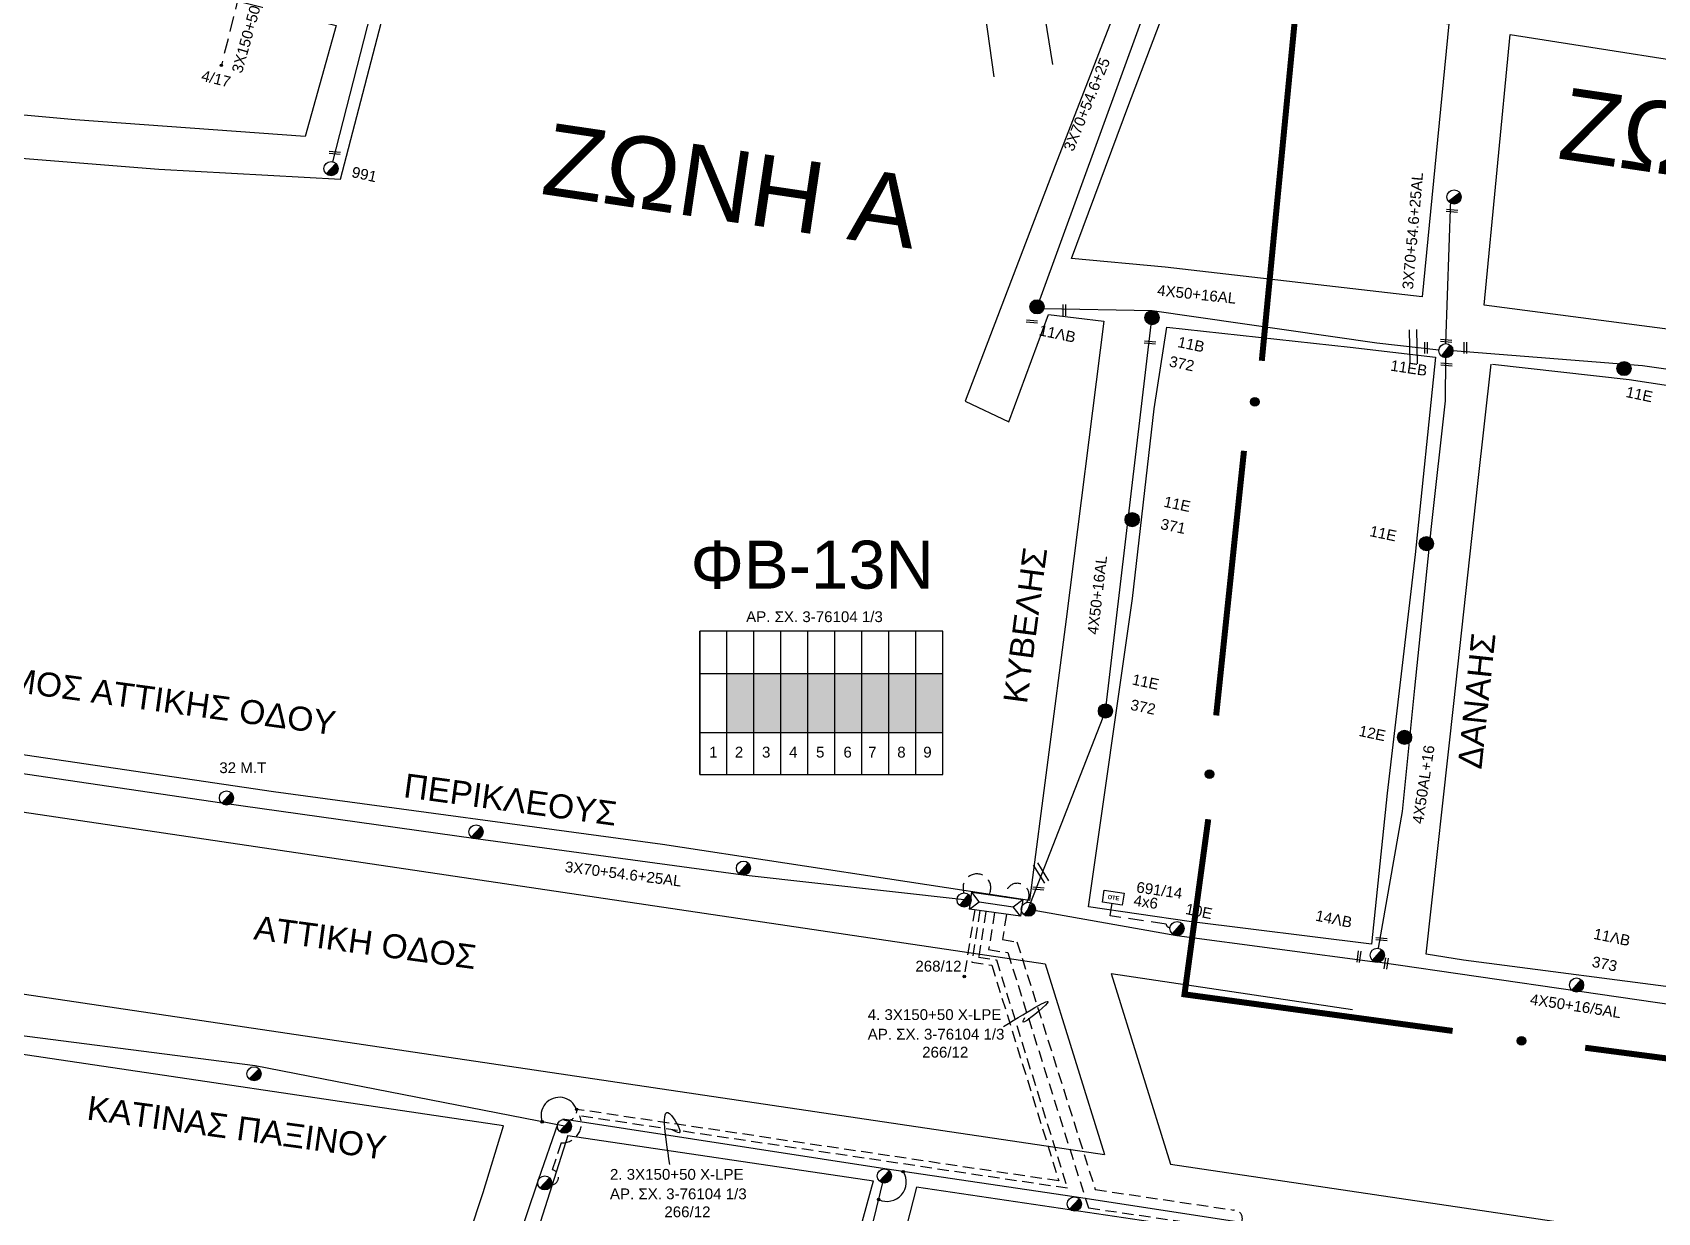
# Model space of a CAD drawing. Header units: millimetres. Extents: x 408 to 3042, y 742 to 1820.
# Drawn here: x 1846.3 to 2117.3, y 1280 to 1476.8 of the extents above; entities that cross this region are included whole.
import ezdxf
from ezdxf.enums import TextEntityAlignment as Align

# ---------------------------------------------------------------- set-up
doc = ezdxf.new("R2010")
doc.units = ezdxf.units.MM
doc.linetypes.add('DASHED', pattern=[19.05, 12.7, -6.35])
for name, color, linetype in [('Pillar OTE', 7, 'Continuous'), ('Άγνωστα', 7, 'Continuous'), ('Ασφαλειοκιβώτια Χ.Τ 9 αναχωρήσεων', 7, 'Continuous'), ('Γυμνά εναέρια ΧΤ και ΦΟΠ (3Φ)   4x50+16AL', 7, 'Continuous'), ('Επιγραφές - Σχήματα', 7, 'Continuous'), ('Καλώδια ΧΤ   3x150AL+50CU', 7, 'DASHED'), ('Καλώδια ΧΤ   3x150AL+50XLPE', 7, 'DASHED'), ('Μηχανική τομή', 7, 'Continuous'), ('Στύλος Ξύλινος', 7, 'Continuous'), ('Στύλος Ξύλινος @ 1', 7, 'Continuous'), ('Στύλος ΦΜ', 7, 'Continuous'), ('Στύλος ΦΜ @ 1', 7, 'Continuous'), ('Συνδέσεις', 7, 'Continuous'), ('Συνεστραμμένα ΧΤ   3x70+54.6+25 AL', 7, 'SYN_LINE'), ('Συνεστραμμένα ΧΤ   4x120+25 AL', 7, 'SYN_LINE'), ('Τομή', 7, 'Continuous'), ('Υποσταθμός εναέριος 2 στύλων', 7, 'Continuous'), ('Υποσταθμός πόλεως', 7, 'Continuous'), ('Υπόβαθρο ΔΕΗ', 7, 'Continuous'), ('Υπόγεια καλώδια Παροχών ΧΤ   4x6', 7, 'DASHED')]:
    doc.layers.add(name, color=color, linetype=linetype)
doc.styles.add('Annotative', font='arial.ttf')
doc.styles.add('arial', font='arial.ttf')
doc.styles.get("Standard").update_dxf_attribs({"font": 'arial.ttf'})
doc.linetypes.add('SYN_LINE', pattern='A,0.5,-0.0001,["/\\/\\/\\/",Standard,S=0.1,R=0,X=0,Y=-0.05],-0.25', length=0.7501)

# ---------------------------------------------------------------- blocks, each defined once
blk = doc.blocks.new('ΤΟΜΗ')
at = {"layer": 'Τομή', "ltscale": 40}
for p, q in [((-5.68, 0), (5.68, 0)), ((5.68, -2.33), (-5.68, -2.33))]:
    blk.add_line(p, q, dxfattribs=at)
blk = doc.blocks.new('ΜΗΧΑΝΙΚΗ ΤΟΜΗ')
at = {"layer": 'Μηχανική τομή', "ltscale": 40}
for p, q in [((-1.89, 0.78), (1.89, 0.78)), ((1.89, 0), (-1.89, 0))]:
    blk.add_line(p, q, dxfattribs=at)
blk = doc.blocks.new('ΥΠΑΡΧΩΝ ΤΣΙΜΕΝΤΕΝΙΟΣ ΣΤΥΛΟΣ')
at = {"layer": 'Στύλος ΦΜ'}
blk.add_hatch(color=7, dxfattribs=at).paths.add_polyline_path([(-1.29, -2.28, 0.574793), (2.62, 0, 0.268822), (1.3, 2.27)])
at = {"layer": 'Στύλος ΦΜ', "color": 7}
blk.add_line((-1.29, -2.28), (1.3, 2.27), dxfattribs=at)
blk.add_circle((0, 0), 2.62, dxfattribs=at)
at = {"layer": 'Στύλος ΦΜ', "flags": 4}
for tag, p in [('ΑΡΙΘΜΟΣ', (-4.68, 8.05)), ('ΤΥΠΟΣ', (-4.91, 3.03))]:
    blk.add_attdef(tag, p, '', height=4, dxfattribs=at)
blk = doc.blocks.new('ΥΠΑΡΧΩΝ ΞΥΛΙΝΟΣ ΣΤΥΛΟΣ')
at = {"layer": 'Στύλος Ξύλινος'}
h = blk.add_hatch(color=7, dxfattribs=at)
h.paths.add_polyline_path([(-2.62, 0, 0.270008), (-1.29, -2.28), (1.3, 2.27, 0.576266)])
h.paths.add_polyline_path([(-1.29, -2.28, 0.574793), (2.62, 0, 0.268822), (1.3, 2.27)])
at = {"layer": 'Στύλος Ξύλινος', "color": 7}
blk.add_line((-1.29, -2.28), (1.3, 2.27), dxfattribs=at)
blk.add_circle((0, 0), 2.62, dxfattribs=at)
at = {"layer": 'Στύλος Ξύλινος', "flags": 4}
for tag, p in [('ΑΡΙΘΜΟΣ', (-4.91, 8.6)), ('ΤΥΠΟΣ', (-4.85, 3.39))]:
    blk.add_attdef(tag, p, '', height=4, dxfattribs=at)
blk = doc.blocks.new('ΑΣΦΑΛΕΙΟΚΙΒΩΤΙΟ ΥΠΟΣΤΑΘΜΟΥ 9 ΑΝΑΧΩΡΗΣΕΩΝ')
at = {"layer": 'Ασφαλειοκιβώτια Χ.Τ 9 αναχωρήσεων', "ltscale": 40}
for p, q in [((-23.8, 40.36), (24.02, 40.36)), ((-9.72, 40.36), (-9.72, -40.64)), ((9.94, 40.36), (9.94, -40.64)), ((-23.8, 31.36), (24.02, 31.36)), ((-23.8, 22.36), (24.02, 22.36)), ((-23.8, 13.36), (24.02, 13.36)), ((-23.8, 4.36), (24.02, 4.36)), ((-23.8, -4.64), (24.02, -4.64)), ((-23.8, -13.64), (24.02, -13.64)), ((-23.8, -22.64), (24.02, -22.64)), ((-23.8, -31.64), (24.02, -31.64))]:
    blk.add_line(p, q, dxfattribs=at)
at = {"layer": 'Ασφαλειοκιβώτια Χ.Τ 9 αναχωρήσεων'}
blk.add_lwpolyline([(-23.8, -40.64), (24.02, -40.64), (24.02, 40.36), (-23.8, 40.36)], close=True, dxfattribs=at)
for s, p in [('1', (-18.12, 37.3)), ('2', (-18.12, 28.73)), ('3', (-18.12, 19.66)), ('4', (-18.12, 10.64)), ('5', (-18.12, 1.63)), ('6', (-18.12, -7.51)), ('7', (-18.12, -15.75)), ('8', (-18.12, -25.44)), ('9', (-18.12, -34.13))]:
    blk.add_text(s, height=3.6, rotation=270, dxfattribs=at).set_placement(p)
at = {"layer": 'Ασφαλειοκιβώτια Χ.Τ 9 αναχωρήσεων', "ltscale": 40}
for tag, height, p in [('ΟΝΟΜΑ', 5, (-0.16, 44.31)), ('ΚΕΙΜΕΝΟ 1', 2, (17.06, 35.59)), ('ΚΕΙΜΕΝΟ 2', 2, (17.06, 26.88)), ('ΚΕΙΜΕΝΟ 3', 2, (17.06, 17.69)), ('ΚΕΙΜΕΝΟ 4', 2, (17.06, 8.71)), ('ΚΕΙΜΕΝΟ 5', 2, (17.06, -0.13)), ('ΚΕΙΜΕΝΟ 6', 2, (17.06, -9.05)), ('ΚΕΙΜΕΝΟ 7', 2, (17.06, -18.13)), ('ΚΕΙΜΕΝΟ 8', 2, (17.06, -26.85)), ('ΚΕΙΜΕΝΟ 9', 2, (17.06, -35.99)), ('ΣΧ', 2, (-0.1, -42.64))]:
    blk.add_attdef(tag, text='', height=height, dxfattribs=at).set_placement(p, align=Align.MIDDLE_CENTER)
blk = doc.blocks.new('ΥΠΟΣΤΑΘΜΟΣ ΕΝΑΕΡΙΟΣ ΕΠΙ 2 ΣΤΥΛΩΝ')
at = {"layer": 'Υποσταθμός εναέριος 2 στύλων', "linetype": 'Continuous'}
for points in [[(-11.97, -2.11, 0.574793), (-8.45, -0.07, 0.268822), (-9.64, 1.98)], [(9.68, -2.15, 0.574793), (13.19, -0.1, 0.268822), (12.01, 1.95)]]:
    blk.add_hatch(color=256, dxfattribs=at).paths.add_polyline_path(points)
for p, q in [((-11.97, -2.11), (-9.64, 1.98)), ((9.68, -2.15), (12.01, 1.95))]:
    blk.add_line(p, q, dxfattribs=at)
for centre in [(-10.81, -0.07), (10.84, -0.1)]:
    blk.add_circle(centre, 2.36, dxfattribs=at)
at = {"layer": 'Υποσταθμός πόλεως', "linetype": 'Continuous', "ltscale": 40}
blk.add_lwpolyline([(-8.57, 2.82), (8.57, 2.82), (8.57, -2.82), (-8.57, -2.82)], close=True, dxfattribs=at)
for points in [[(-5.75, 0), (-8.57, 2.82)], [(-8.57, -2.82), (-5.75, 0)], [(-5.75, 0), (5.75, 0)], [(5.75, 0), (8.57, 2.82)], [(8.57, -2.82), (5.75, 0)]]:
    blk.add_lwpolyline(points, dxfattribs=at)
at = {"layer": 'Υποσταθμός εναέριος 2 στύλων', "ltscale": 40, "flags": 1}
for tag, p in [('ΜΕΤΑΣΧΗΜΑΤΙΣΜΟΣ', (14.09, 2.51)), ('ΙΣΧΥΣ', (14.07, -0.28)), ('ΑΡΙΘΜΟΣ', (14.19, -3))]:
    blk.add_attdef(tag, p, '', height=1.8, dxfattribs=at)
blk = doc.blocks.new('_ΣΥΝΔΕΣΗ')
at = {"layer": 'Συνδέσεις', "linetype": 'SYN_LINE', "ltscale": 40}
blk.add_hatch(color=256, dxfattribs=at).paths.add_polyline_path([(0.5, -0.01, 1), (-0.5, -0.01, 1)])
at = {"layer": 'Συνδέσεις'}
blk.add_circle((0, -0.01), 0.5, dxfattribs=at)
blk = doc.blocks.new('PILLAR ΟΤΕ')
at = {"layer": 'Pillar OTE', "ltscale": 40}
blk.add_lwpolyline([(-3.31, 2.02), (3.39, 2.02), (3.39, -1.99), (-3.31, -1.99)], close=True, dxfattribs=at)
at = {"layer": 'Pillar OTE', "insert": (-1.81, 0.71), "char_height": 1.3575, "width": 109.961, "attachment_point": 1}
blk.add_mtext('{\\fArial|b1|i0|c161|p34;OTE}', dxfattribs=at)

msp = doc.modelspace()

# ---------------------------------------------------------------- hatches: boundary and pattern name
at = {"layer": 'Άγνωστα', "ltscale": 40}
for color, points in [(6, [(1966.62, 1369.91), (1962.12, 1369.91), (1962.12, 1360.08), (1966.62, 1360.08)]), (62, [(1971.12, 1369.91), (1966.62, 1369.91), (1966.62, 1360.08), (1971.12, 1360.08)]), (1, [(1975.62, 1369.91), (1971.12, 1369.91), (1971.12, 1360.08), (1975.62, 1360.08)]), (27, [(1975.62, 1360.08), (1980.12, 1360.08), (1980.12, 1369.91), (1975.62, 1369.91)])]:
    msp.add_hatch(color=color, dxfattribs=at).paths.add_polyline_path(points)
at = {"layer": 'Άγνωστα', "linetype": 'DASHED', "ltscale": 20}
h = msp.add_hatch(color=173, dxfattribs=at)
h.dxf.hatch_style = 1
h.paths.add_polyline_path([(1984.62, 1369.91), (1980.12, 1369.91), (1980.12, 1360.08), (1984.62, 1360.08)])
h = msp.add_hatch(color=30, dxfattribs=at)
h.dxf.hatch_style = 1
h.paths.add_polyline_path([(1989.12, 1369.91), (1984.62, 1369.91), (1984.62, 1360.08), (1989.12, 1360.08)])
h = msp.add_hatch(color=85, dxfattribs=at)
h.dxf.hatch_style = 1
h.paths.add_polyline_path([(1993.62, 1369.91), (1989.12, 1369.91), (1989.12, 1360.08), (1993.62, 1360.08)])
h = msp.add_hatch(color=2, dxfattribs=at)
h.dxf.hatch_style = 1
h.paths.add_polyline_path([(1998.12, 1369.91), (1993.62, 1369.91), (1993.62, 1360.08), (1998.12, 1360.08)])
at = {"layer": 'Επιγραφές - Σχήματα', "linetype": 'Continuous', "ltscale": 20}
h = msp.add_hatch(color=154, dxfattribs=at)
h.dxf.hatch_style = 1
edge = h.paths.add_edge_path()
edge.add_arc((2050.15, 1415.19), 0.708, 0, 360)
h = msp.add_hatch(color=154, dxfattribs=at)
h.dxf.hatch_style = 1
edge = h.paths.add_edge_path()
edge.add_arc((2042.6, 1353.11), 0.708, 0, 360)
h = msp.add_hatch(color=154, dxfattribs=at)
h.dxf.hatch_style = 1
edge = h.paths.add_edge_path()
edge.add_arc((2094.63, 1308.64), 0.708, 0, 360)

# ---------------------------------------------------------------- linework, layer by layer
at = {"layer": 'Άγνωστα', "color": 151}
msp.add_lwpolyline([(2083.19, 1423.73), (2114.8, 1421.22), (2165.58, 1413.95), (2193.11, 1409.86)], dxfattribs=at)
at = {"layer": 'Άγνωστα', "color": 62}
msp.add_lwpolyline([(2070.81, 1324.08), (2074.77, 1346.88), (2076.83, 1367.42), (2079.62, 1394.4), (2081.95, 1415.34), (2082.01, 1422.53)], dxfattribs=at)
at = {"layer": 'Γυμνά εναέρια ΧΤ και ΦΟΠ (3Φ)   4x50+16AL', "color": 27, "ltscale": 40}
for points in [[(2014.99, 1430.77), (2033.04, 1430.4), (2070.5, 1425), (2080.85, 1423.84)], [(2012.38, 1330.6), (2025.24, 1363.64), (2032.87, 1428.05)]]:
    msp.add_lwpolyline(points, dxfattribs=at)
at = {"layer": 'Επιγραφές - Σχήματα', "color": 154, "linetype": 'Continuous', "ltscale": 20, "const_width": 1}
for points in [[(2056.93, 1479.9), (2051.32, 1422.02)], [(2048.35, 1407.02), (2043.71, 1362.9)], [(2042.39, 1345.59), (2038.43, 1316.4), (2083.14, 1310.3)], [(2105.25, 1307.5), (2151.77, 1301.4)]]:
    msp.add_lwpolyline(points, dxfattribs=at)
at = {"layer": 'Επιγραφές - Σχήματα', "color": 154, "linetype": 'Continuous', "ltscale": 20}
for centre in [(2050.15, 1415.19), (2042.6, 1353.11), (2094.63, 1308.64)]:
    msp.add_circle(centre, 0.708, dxfattribs=at)
at = {"layer": 'Επιγραφές - Σχήματα', "color": 7, "ltscale": 20}
for centre, radius, start, end in [((1934.17, 1296.19), 3.05, 19.8217, 200.1624), ((1988.81, 1285.1), 3.22, 244.8188, 32.7954)]:
    msp.add_arc(centre, radius, start, end, dxfattribs=at)
for points in [[(2008.25, 1311.04), (2015.24, 1314.62), (2011.52, 1311.99), (2011.82, 1312.52)], [(1952.59, 1288.03), (1952.86, 1296.19), (1954.15, 1293.34), (1952.99, 1293.84)]]:
    msp.add_spline(points, degree=3, dxfattribs=at)
at = {"layer": 'Καλώδια ΧΤ   3x150AL+50XLPE', "color": 5, "linetype": 'DASHED', "ltscale": 0.2}
msp.add_lwpolyline([(1868.91, 1630.88), (1887.62, 1615.99, -0.823661), (1891.38, 1613), (1903.37, 1603.45, -0.810368), (1906.24, 1600.57), (1904.44, 1593.87), (1900.42, 1591.92), (1894.72, 1570.07, 0.758493), (1895.36, 1566.23), (1885.69, 1525.72), (1875.71, 1489.94, 0.704228), (1876.26, 1486.51), (1875.72, 1484.35), (1880.75, 1483.1), (1877.82, 1471.3)], format="xyb", dxfattribs=at)
at = {"layer": 'Καλώδια ΧΤ   3x150AL+50XLPE', "color": 85, "linetype": 'DASHED', "ltscale": 0.15}
msp.add_lwpolyline([(2005.3, 1330.22), (2004.1, 1322.6), (2007.06, 1322.13), (2018.9, 1284.07), (1937.57, 1296.12, -0.558351), (1934.45, 1291.64), (1933, 1287.16, -0.873475), (1932.87, 1284.64)], format="xyb", dxfattribs=at)
at = {"layer": 'Καλώδια ΧΤ   3x150AL+50XLPE', "color": 30, "linetype": 'DASHED', "ltscale": 0.15}
msp.add_lwpolyline([(2004.31, 1330.37), (2002.96, 1321.77), (2006.29, 1321.24), (2017.47, 1285.29), (1937.05, 1297.23, -0.636078), (1934.78, 1295.57)], format="xyb", dxfattribs=at)
at = {"layer": 'Καλώδια ΧΤ   3x150AL+50XLPE', "color": 173, "linetype": 'DASHED', "ltscale": 0.15}
msp.add_lwpolyline([(2003.44, 1330.5), (2001.69, 1319.38)], dxfattribs=at)
at = {"layer": 'Καλώδια ΧΤ   3x150AL+50XLPE', "color": 2, "linetype": 'DASHED', "ltscale": 0.15}
msp.add_lwpolyline([(2006.74, 1330.03), (2005.77, 1323.86), (2008.95, 1323.36), (2022.4, 1280.8), (2022.4, 1280.8), (2045.84, 1277.39, 0.461681), (2048.17, 1274.76), (2046.39, 1268.83, -0.451956), (2046.55, 1266.97)], format="xyb", dxfattribs=at)
at = {"layer": 'Καλώδια ΧΤ   3x150AL+50XLPE', "color": 1, "linetype": 'DASHED', "ltscale": 0.15}
msp.add_lwpolyline([(2008.72, 1329.72), (2008.06, 1325.53), (2010.49, 1325.15), (2023.54, 1283.84), (2046.62, 1280.44, -0.591513), (2047.89, 1278.34, -0.302246)], format="xyb", dxfattribs=at)
at = {"layer": 'Καλώδια ΧΤ   3x150AL+50XLPE', "color": 6, "ltscale": 0.2}
msp.add_arc((2003.81, 1334.16), 2.32, 331.6992, 201.2591, dxfattribs=at)
at = {"layer": 'Καλώδια ΧΤ   3x150AL+50XLPE', "color": 62, "ltscale": 0.2}
msp.add_arc((2010.55, 1332.94), 1.97, 322.5917, 188.758, dxfattribs=at)
at = {"layer": 'Συνεστραμμένα ΧΤ   3x70+54.6+25 AL', "color": 6, "ltscale": 20}
for points in [[(1896.41, 1455.19), (1903.92, 1484.56), (1910.26, 1512.51), (1919.52, 1545.02), (1929.18, 1577.51), (1930.19, 1578.61)], [(2001.67, 1332.14), (1964.82, 1336.27), (1920.25, 1342.32), (1877.87, 1348.27), (1833.35, 1354.82)]]:
    msp.add_lwpolyline(points, dxfattribs=at)
at = {"layer": 'Συνεστραμμένα ΧΤ   3x70+54.6+25 AL', "color": 27, "linetype": 'SYN_LINE', "ltscale": 20}
msp.add_lwpolyline([(2045.72, 1516.87), (2034.38, 1487.44), (2014.25, 1432.12)], dxfattribs=at)
at = {"layer": 'Συνεστραμμένα ΧΤ   3x70+54.6+25 AL', "color": 151, "linetype": 'SYN_LINE', "ltscale": 20}
msp.add_lwpolyline([(2082.03, 1424.89), (2082.85, 1448.94)], dxfattribs=at)
at = {"layer": 'Συνεστραμμένα ΧΤ   3x70+54.6+25 AL', "color": 62, "ltscale": 20}
for points in [[(2012.39, 1330.6), (2037.16, 1326.19), (2070.61, 1321.75)], [(2133.37, 1312.65), (2104.3, 1316.88), (2070.61, 1321.75)]]:
    msp.add_lwpolyline(points, dxfattribs=at)
at = {"layer": 'Συνεστραμμένα ΧΤ   3x70+54.6+25 AL', "color": 30, "ltscale": 20}
msp.add_lwpolyline([(1935.02, 1294.41), (1883.46, 1304.5), (1832.39, 1311.04), (1793.09, 1316.81)], dxfattribs=at)
at = {"layer": 'Συνεστραμμένα ΧΤ   3x70+54.6+25 AL', "color": 1, "ltscale": 20}
for points in [[(2047.89, 1278.34), (2020.02, 1282.63), (1988.43, 1287.3), (1934.78, 1295.57)], [(1952.21, 1148.25), (1968.53, 1211.02), (1978.41, 1245.32), (1988.41, 1286.15)]]:
    msp.add_lwpolyline(points, dxfattribs=at)
at = {"layer": 'Συνεστραμμένα ΧΤ   4x120+25 AL', "color": 85, "ltscale": 20}
msp.add_lwpolyline([(1889.54, 1160.9), (1891.65, 1166.01), (1901.31, 1198.17), (1901.31, 1198.17), (1907.82, 1215.61), (1907.82, 1215.61), (1918.3, 1245.86), (1924.61, 1267.45), (1930.69, 1285.5), (1933.95, 1294.9)], dxfattribs=at)
at = {"layer": 'Υπόβαθρο ΔΕΗ', "ltscale": 20}
for p, q in [((1676.46, 1371.78), (2015.22, 1321.5)), ((1672.05, 1342.11), (2025.1, 1289.7)), ((2015.22, 1321.5), (2025.1, 1289.7)), ((2026.19, 1319.87), (2036.08, 1288.07)), ((2026.19, 1319.87), (2066.42, 1313.9)), ((1935.58, 1292.88), (1986.55, 1285.32)), ((2036.08, 1288.07), (2214.19, 1261.64))]:
    msp.add_line(p, q, dxfattribs=at)
at = {"layer": 'Υπόβαθρο ΔΕΗ'}
for points in [[(2016.45, 1471.45), (2005.96, 1536.31), (1998.47, 1583.53), (1992.09, 1625.25), (1953.66, 1617.6), (1979.97, 1630.93, -0.139182), (1989.66, 1632.81), (1999.97, 1633.64), (2007.72, 1634.26), (2059.03, 1648.21), (2085.52, 1635.86), (2068.52, 1591.55), (2033.54, 1497.58), (2016.85, 1454.59), (2001.83, 1415.3), (2009.12, 1411.86), (2015.77, 1429.77), (2024.96, 1428.61)], [(1935.58, 1292.88), (1924.17, 1257.04), (1904.13, 1197.03), (1894, 1166.36), (1923.41, 1160.1), (1932.04, 1184.92), (1939.02, 1183.21), (1930.9, 1158.22), (1949.24, 1153.99, 0.345207), (1951.42, 1155.01), (1956.65, 1175.12), (1964.81, 1204.55), (1973.89, 1239.26), (1986.55, 1285.32)]]:
    msp.add_lwpolyline(points, format="xyb", dxfattribs=at)
for points in [[(1821.4, 1457.63), (1867.4, 1454), (1897.66, 1452.32), (1906.17, 1484.97), (1911.32, 1508.88), (1911.32, 1508.88), (1923.2, 1547.72), (1940.47, 1606.6), (1982.69, 1614.81), (1990.05, 1576.16), (1995.73, 1540.76), (2001.92, 1503.21), (2006.62, 1469.34)], [(2082.53, 1478.19), (2078.08, 1432.68), (2035.23, 1437.64), (2019.6, 1439.06), (2029.13, 1464.78), (2036.81, 1484.99), (2063.92, 1481.02), (2082.53, 1478.19)], [(2024.96, 1428.66), (2018.68, 1378.96), (2012.58, 1332.03), (1951.35, 1341.38), (1886.51, 1350.17), (1800.6, 1362.82)], [(2035.48, 1427.61), (2066.07, 1424.32), (2080.27, 1422.62), (2076.91, 1389.72), (2072.21, 1349.94), (2069.59, 1324.79), (2039.19, 1328.55), (2022.44, 1330.97), (2029.73, 1382.41), (2033.36, 1414.01), (2035.48, 1427.61)], [(2089.8, 1421.44), (2112.57, 1418.91), (2136.25, 1415.32), (2129.28, 1358.79), (2124.24, 1317), (2084.98, 1322.09), (2078.75, 1323.1), (2083.34, 1364.89), (2087.36, 1401.57), (2089.55, 1421.46)]]:
    msp.add_lwpolyline(points, dxfattribs=at)
for points in [[(1787.86, 1505.6), (1810.57, 1499.38), (1896.95, 1477.91), (1891.81, 1459.43), (1853.41, 1462.22), (1825.31, 1464.77), (1773.56, 1469.46)], [(1993.74, 1284.25), (1983.61, 1244.79), (1979.01, 1227.56), (2025.63, 1215.11), (2037.17, 1260.16), (2041.76, 1277.12)]]:
    msp.add_lwpolyline(points, close=True, dxfattribs=at)
for points in [[(2135.51, 1425.13), (2088.41, 1431.28), (2092.72, 1476.45), (2135.91, 1469.67, 0.001025), (2139.68, 1469.08, 0.001025)], [(1924.84, 1294.48), (1840.96, 1306.93), (1818.39, 1255.62), (1789.61, 1188.25, 0.004858), (1791.55, 1186.44, 0.139973), (1797.22, 1183.61), (1830.36, 1177.84), (1883.8, 1169.6), (1897.85, 1211.93), (1921.46, 1283.39)]]:
    msp.add_lwpolyline(points, format="xyb", close=True, dxfattribs=at)
at = {"layer": 'Υπόγεια καλώδια Παροχών ΧΤ   4x6', "color": 62, "linetype": 'DASHED', "ltscale": 0.2}
msp.add_lwpolyline([(2036.03, 1327.63, -0.551773), (2035.37, 1328.12), (2026.06, 1329.47), (2026.37, 1331.58)], format="xyb", dxfattribs=at)

# ---------------------------------------------------------------- block references
at = {"layer": 'Pillar OTE', "xscale": 0.4999999999999999, "yscale": 0.4999999999999999, "zscale": 0.4999999999999999, "rotation": 351.7905918101994}
msp.add_blockref('PILLAR ΟΤΕ', (2026.52, 1332.51), dxfattribs=at)
at = {"layer": 'Ασφαλειοκιβώτια Χ.Τ 9 αναχωρήσεων', "xscale": 0.5, "yscale": 0.5, "zscale": 0.5, "rotation": 90}
msp.add_blockref('ΑΣΦΑΛΕΙΟΚΙΒΩΤΙΟ ΥΠΟΣΤΑΘΜΟΥ 9 ΑΝΑΧΩΡΗΣΕΩΝ', (1977.8, 1364.94), dxfattribs=at)
at = {"layer": 'Μηχανική τομή'}
for p, xscale, yscale, zscale, rotation in [((1896.74, 1456.91), 0.4999999999999999, 0.4999999999999999, 0.4999999999999999, 174.8667646448354), ((2083.05, 1447.22), 0.4999999999999999, 0.4999999999999999, 0.4999999999999999, 174.8667646448354), ((2018.21, 1430.46), 0.4999999999999998, 0.4999999999999998, 0.4999999999999998, 270.3412324032262), ((2013, 1428.76), 0.4999999999999999, 0.4999999999999999, 0.4999999999999999, 174.8667646448354), ((2082.09, 1425.55), 0.4999999999999999, 0.4999999999999999, 0.4999999999999999, 174.8667646448354), ((2032.7, 1425.29), 0.4999999999999999, 0.4999999999999999, 0.4999999999999999, 174.8667646448354), ((2078.51, 1424.2), 0.4999999999999998, 0.4999999999999998, 0.4999999999999998, 270.3412324032262), ((2085.05, 1424.2), 0.4999999999999998, 0.4999999999999998, 0.4999999999999998, 270.3412324032262), ((2082.14, 1421.62), 0.4999999999999999, 0.4999999999999999, 0.4999999999999999, 174.8667646448354), ((2014.83, 1336.84), 0.9373006000862768, 0.9373006000862768, 0.9373006000862768, 122.10012777591), ((2014.06, 1334.22), 0.4999999999999999, 0.4999999999999999, 0.4999999999999999, 174.8667646448354), ((2071.3, 1325.79), 0.4999999999999999, 0.4999999999999999, 0.4999999999999999, 174.8667646448354), ((2067.71, 1322.65), 0.4999999999999998, 0.4999999999999998, 0.4999999999999998, 82.3499852176871), ((2072.25, 1321.52), 0.4999999999999998, 0.4999999999999998, 0.4999999999999998, 82.3499852176871)]:
    msp.add_blockref('ΜΗΧΑΝΙΚΗ ΤΟΜΗ', p, dxfattribs=dict(at, xscale=xscale, yscale=yscale, zscale=zscale, rotation=rotation))
at = {"layer": 'Στύλος Ξύλινος @ 1', "ltscale": 40}
ref = msp.add_blockref('ΥΠΑΡΧΩΝ ΞΥΛΙΝΟΣ ΣΤΥΛΟΣ', (2013.84, 1431.02), dxfattribs=dict(at, xscale=0.449999999999818, yscale=0.449999999999818, zscale=0.449999999999818, rotation=348.1169651203148))
ref.add_attrib('ΑΡΙΘΜΟΣ', '11ΛΒ', (2014.04, 1426.3), dxfattribs={"layer": 'Στύλος Ξύλινος', "height": 1.8, "rotation": 348.117, "flags": 4})
ref = msp.add_blockref('ΥΠΑΡΧΩΝ ΞΥΛΙΝΟΣ ΣΤΥΛΟΣ', (2033.01, 1429.22), dxfattribs=dict(at, xscale=0.449999999999818, yscale=0.449999999999818, zscale=0.449999999999818, rotation=348.1169651203148))
ref.add_attrib('ΤΥΠΟΣ', '372', (2035.74, 1421.11), dxfattribs={"layer": 'Στύλος Ξύλινος', "height": 1.8, "rotation": 348.117, "flags": 4})
ref.add_attrib('ΑΡΙΘΜΟΣ', '11B', (2037.17, 1424.34), dxfattribs={"layer": 'Στύλος Ξύλινος', "height": 1.8, "rotation": 348.117, "flags": 4})
ref = msp.add_blockref('ΥΠΑΡΧΩΝ ΞΥΛΙΝΟΣ ΣΤΥΛΟΣ', (2111.73, 1420.73), dxfattribs=dict(at, xscale=0.449999999999818, yscale=0.449999999999818, zscale=0.449999999999818, rotation=348.1169651203148))
ref.add_attrib('ΑΡΙΘΜΟΣ', '11E', (2111.92, 1416.01), dxfattribs={"layer": 'Στύλος Ξύλινος', "height": 1.8, "rotation": 348.117, "flags": 4})
ref = msp.add_blockref('ΥΠΑΡΧΩΝ ΞΥΛΙΝΟΣ ΣΤΥΛΟΣ', (2029.7, 1395.54), dxfattribs=dict(at, xscale=0.449999999999818, yscale=0.449999999999818, zscale=0.449999999999818, rotation=348.1169651203148))
ref.add_attrib('ΤΥΠΟΣ', '371', (2034.31, 1394), dxfattribs={"layer": 'Στύλος Ξύλινος', "height": 1.8, "rotation": 348.117, "flags": 4})
ref.add_attrib('ΑΡΙΘΜΟΣ', '11E', (2034.85, 1397.72), dxfattribs={"layer": 'Στύλος Ξύλινος', "height": 1.8, "rotation": 348.117, "flags": 4})
ref = msp.add_blockref('ΥΠΑΡΧΩΝ ΞΥΛΙΝΟΣ ΣΤΥΛΟΣ', (2078.77, 1391.54), dxfattribs=dict(at, xscale=0.449999999999818, yscale=0.449999999999818, zscale=0.449999999999818, rotation=348.1169651203148))
ref.add_attrib('ΤΥΠΟΣ', '11E', (2069.2, 1392.82), dxfattribs={"layer": 'Στύλος Ξύλινος', "height": 1.8, "rotation": 348.117, "flags": 4})
ref = msp.add_blockref('ΥΠΑΡΧΩΝ ΞΥΛΙΝΟΣ ΣΤΥΛΟΣ', (2025.24, 1363.64), dxfattribs=dict(at, xscale=0.449999999999818, yscale=0.449999999999818, zscale=0.449999999999818, rotation=348.1169651203148))
ref.add_attrib('ΤΥΠΟΣ', '372', (2029.29, 1363.86), dxfattribs={"layer": 'Στύλος Ξύλινος', "height": 1.8, "rotation": 348.117, "flags": 4})
ref.add_attrib('ΑΡΙΘΜΟΣ', '11E', (2029.57, 1368.08), dxfattribs={"layer": 'Στύλος Ξύλινος', "height": 1.8, "rotation": 348.117, "flags": 4})
ref = msp.add_blockref('ΥΠΑΡΧΩΝ ΞΥΛΙΝΟΣ ΣΤΥΛΟΣ', (2075.13, 1359.24), dxfattribs=dict(at, xscale=0.449999999999818, yscale=0.449999999999818, zscale=0.449999999999818, rotation=348.1169651203148))
ref.add_attrib('ΤΥΠΟΣ', '12E', (2067.38, 1359.51), dxfattribs={"layer": 'Στύλος Ξύλινος', "height": 1.8, "rotation": 348.117, "flags": 4})
at = {"layer": 'Στύλος ΦΜ @ 1', "ltscale": 40}
ref = msp.add_blockref('ΥΠΑΡΧΩΝ ΤΣΙΜΕΝΤΕΝΙΟΣ ΣΤΥΛΟΣ', (1896.1, 1454.06), dxfattribs=dict(at, xscale=0.4499999999998181, yscale=0.4499999999998181, zscale=0.4499999999998181, rotation=347.4962981754869))
ref.add_attrib('ΤΥΠΟΣ', '991', (1899.41, 1452.68), dxfattribs={"layer": 'Στύλος ΦΜ', "height": 1.8, "rotation": 347.4963, "flags": 4})
for p, xscale, yscale, zscale, rotation in [((2083.38, 1449.34), 0.4499999999998182, 0.4499999999998182, 0.4499999999998182, 337.1517464580141), ((1920.28, 1343.49), 0.449999999999818, 0.449999999999818, 0.449999999999818, 347.0989131665042), ((1964.88, 1337.45), 0.449999999999818, 0.449999999999818, 0.449999999999818, 347.0989131665042), ((1883.26, 1303.16), 0.4499999999998181, 0.4499999999998181, 0.4499999999998181, 344.0298852113409), ((1935.02, 1294.41), 0.449999999999818, 0.449999999999818, 0.449999999999818, 347.0989131665042), ((1988.38, 1286.12), 0.4499999999998182, 0.4499999999998182, 0.4499999999998182, 346.5061005695495), ((1931.74, 1284.97), 0.449999999999818, 0.449999999999818, 0.449999999999818, 347.0989131665042), ((2020.06, 1281.45), 0.4499999999998182, 0.4499999999998182, 0.4499999999998182, 346.5061005695495)]:
    msp.add_blockref('ΥΠΑΡΧΩΝ ΤΣΙΜΕΝΤΕΝΙΟΣ ΣΤΥΛΟΣ', p, dxfattribs=dict(at, xscale=xscale, yscale=yscale, zscale=zscale, rotation=rotation))
ref = msp.add_blockref('ΥΠΑΡΧΩΝ ΤΣΙΜΕΝΤΕΝΙΟΣ ΣΤΥΛΟΣ', (2082.02, 1423.71), dxfattribs=dict(at, xscale=0.4499999999998183, yscale=0.4499999999998183, zscale=0.4499999999998183, rotation=351.3462963449012))
ref.add_attrib('ΤΥΠΟΣ', '11EB', (2072.68, 1420.4), dxfattribs={"layer": 'Στύλος ΦΜ', "height": 1.8, "rotation": 351.3463, "flags": 4})
ref = msp.add_blockref('ΥΠΑΡΧΩΝ ΤΣΙΜΕΝΤΕΝΙΟΣ ΣΤΥΛΟΣ', (1878.66, 1349.14), dxfattribs=dict(at, xscale=0.449999999999818, yscale=0.449999999999818, zscale=0.449999999999818, rotation=347.0989131665042))
ref.add_attrib('ΑΡΙΘΜΟΣ', '32 M.T', (1877.47, 1353.28), dxfattribs={"layer": 'Στύλος ΦΜ', "height": 1.8, "flags": 4})
ref = msp.add_blockref('ΥΠΑΡΧΩΝ ΤΣΙΜΕΝΤΕΝΙΟΣ ΣΤΥΛΟΣ', (2037.18, 1327.37), dxfattribs=dict(at, xscale=0.4499999999998183, yscale=0.4499999999998183, zscale=0.4499999999998183, rotation=348.3989664998811))
ref.add_attrib('ΤΥΠΟΣ', '10E', (2038.47, 1329.82), dxfattribs={"layer": 'Στύλος ΦΜ', "height": 1.8, "rotation": 348.399, "flags": 4})
ref = msp.add_blockref('ΥΠΑΡΧΩΝ ΤΣΙΜΕΝΤΕΝΙΟΣ ΣΤΥΛΟΣ', (2070.58, 1322.92), dxfattribs=dict(at, xscale=0.4499999999998183, yscale=0.4499999999998183, zscale=0.4499999999998183, rotation=348.3989664998811))
ref.add_attrib('ΑΡΙΘΜΟΣ', '14ΛΒ', (2060.15, 1328.71), dxfattribs={"layer": 'Στύλος ΦΜ', "height": 1.8, "rotation": 348.399, "flags": 4})
ref = msp.add_blockref('ΥΠΑΡΧΩΝ ΤΣΙΜΕΝΤΕΝΙΟΣ ΣΤΥΛΟΣ', (2103.81, 1317.95), dxfattribs=dict(at, xscale=0.4499999999998183, yscale=0.4499999999998183, zscale=0.4499999999998183, rotation=348.3989664998811))
ref.add_attrib('ΤΥΠΟΣ', '373', (2106.26, 1321.02), dxfattribs={"layer": 'Στύλος ΦΜ', "height": 1.8, "rotation": 348.399, "flags": 4})
ref.add_attrib('ΑΡΙΘΜΟΣ', '11ΛΒ', (2106.53, 1325.67), dxfattribs={"layer": 'Στύλος ΦΜ', "height": 1.8, "rotation": 348.399, "flags": 4})
at = {"layer": 'Συνδέσεις', "xscale": 0.4, "yscale": 0.4, "zscale": 0.25}
for p in [(1877.82, 1471.31), (2001.69, 1319.38), (1937.05, 1297.23), (1931.31, 1295.15), (1991.51, 1286.85), (1987.44, 1282.2)]:
    msp.add_blockref('_ΣΥΝΔΕΣΗ', p, dxfattribs=at)
at = {"layer": 'Τομή', "xscale": 0.4999999999999989, "yscale": 0.4999999999999989, "zscale": 0.4999999999999989, "rotation": 270.9809901042956}
msp.add_blockref('ΤΟΜΗ', (2077.17, 1424.38), dxfattribs=at)
at = {"layer": 'Υποσταθμός εναέριος 2 στύλων', "xscale": 0.4999999999999999, "yscale": 0.4999999999999999, "zscale": 0.4999999999999999, "rotation": 351.9029677580367}
msp.add_blockref('ΥΠΟΣΤΑΘΜΟΣ ΕΝΑΕΡΙΟΣ ΕΠΙ 2 ΣΤΥΛΩΝ', (2007.03, 1331.41), dxfattribs=at)

# ---------------------------------------------------------------- texts
at = {"color": 154, "ltscale": 40, "char_height": 12, "width": 94.4586, "attachment_point": 1, "rotation": 351.5802, "style": 'arial'}
for s, insert in [('ΖΩΝΗ B', (2102.17, 1467.67)), ('ΖΩΝΗ Α', (1932.63, 1461.76))]:
    msp.add_mtext(s, dxfattribs=dict(at, insert=insert))
at = {"ltscale": 40, "insert": (1956.05, 1392.04), "char_height": 8, "width": 46.4484, "attachment_point": 1, "style": 'arial'}
msp.add_mtext('ΦB-13N', dxfattribs=at)
at = {"ltscale": 40, "char_height": 4, "attachment_point": 1, "style": 'arial'}
for s, insert, width, rotation in [('ΚΥΒΕΛΗΣ', (2008.18, 1365.25), 26.9908, 82.5117), ('ΠΑΡΑΔΡΟΜΟΣ ΑΤΤΙΚΗΣ ΟΔΟΥ', (1815.8, 1374.56), 98.3138, 352.2936), ('ΔΑΝΑΗΣ', (2083.97, 1354.27), 94.4586, 84), ('ΠΕΡΙΚΛΕΟΥΣ', (1908.58, 1353.26), 36.6007, 352.2936), ('\\pi19.04;ΑΤΤΙΚΗ ΟΔΟΣ', (1864.74, 1332.11), 75.1637, 352.2936), ('ΚΑΤΙΝΑΣ ΠΑΞΙΝΟΥ', (1855.76, 1299.51), 61.4656, 352.2936)]:
    msp.add_mtext(s, dxfattribs=dict(at, insert=insert, width=width, rotation=rotation))
at = {"layer": 'Άγνωστα', "ltscale": 40, "char_height": 1.8, "width": 34.5395, "attachment_point": 1, "style": 'arial'}
for s, insert, rotation in [('3X70+54.6+25', (2018.19, 1457.47), 67.8778), ('4/17', (1874.77, 1470.51), 346.1843), ('3X70+54.6+25AL', (2074.74, 1434.02), 85.0588), ('4X50AL+16', (2076.41, 1344.99), 81.4863), ('3X70+54.6+25AL', (1935.24, 1338.6), 352.7929), ('4X50+16/5AL', (2096.23, 1316.51), 351.3313)]:
    msp.add_mtext(s, dxfattribs=dict(at, insert=insert, rotation=rotation))
at = {"layer": 'Γυμνά εναέρια ΧΤ και ΦΟΠ (3Φ)   4x50+16AL', "ltscale": 40, "char_height": 1.8, "width": 34.5395, "attachment_point": 1, "style": 'arial'}
for insert, rotation in [((2034, 1434.72), 353.9111), ((2022.2, 1376.52), 83.282)]:
    msp.add_mtext('4X50+16AL', dxfattribs=dict(at, insert=insert, rotation=rotation))
at = {"layer": 'Επιγραφές - Σχήματα', "color": 7, "ltscale": 20, "char_height": 1.8, "attachment_point": 1, "style": 'Annotative'}
for s, width, heights, insert in [('ΑΡ. ΣΧ. 3-76104 1/3', 40.5, [0], (1965.32, 1380.26)), ('268/12', 21.3534, [0], (1993.55, 1322)), ('4. 3X150+50 X-LPE', 46.7573, [10.54], (1985.6, 1313.92)), ('ΑΡ. ΣΧ. 3-76104 1/3\\P             266/12', 46.7573, [10.54], (1985.6, 1310.66)), ('2. 3X150+50 X-LPE', 46.7573, [10.54], (1942.61, 1287.29)), ('ΑΡ. ΣΧ. 3-76104 1/3\\P             266/12', 46.7573, [10.54], (1942.61, 1284.04))]:
    msp.add_mtext_dynamic_manual_height_columns(s, width=width, gutter_width=12.5, heights=heights, dxfattribs=dict(at, insert=insert))
at = {"layer": 'Επιγραφές - Σχήματα', "color": 7, "ltscale": 20, "char_height": 1.8, "attachment_point": 1, "rotation": 351.7906, "style": 'Annotative'}
for s, insert in [('691/14', (2030.57, 1335.2)), ('4x6', (2030.11, 1332.98))]:
    msp.add_mtext_dynamic_manual_height_columns(s, width=21.3534, gutter_width=12.5, heights=[0], dxfattribs=dict(at, insert=insert))
at = {"layer": 'Καλώδια ΧΤ   3x150AL+50CU', "ltscale": 0.2, "insert": (1879.5, 1470.33), "char_height": 1.8, "width": 34.5395, "attachment_point": 1, "rotation": 74.2922, "style": 'arial'}
msp.add_mtext('3X150+50', dxfattribs=at)

doc.saveas('drawing.dxf')
